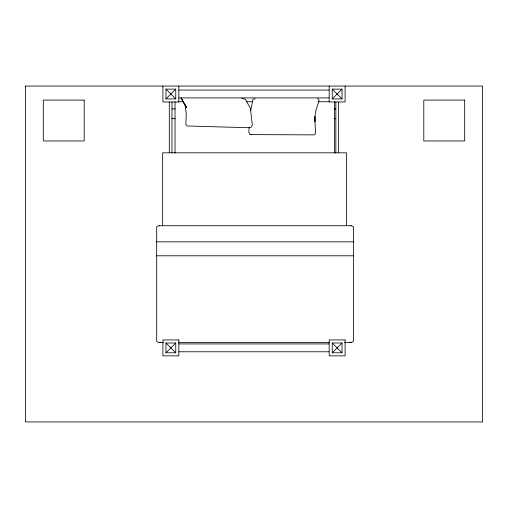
<?xml version="1.0" encoding="UTF-8"?>
<svg xmlns="http://www.w3.org/2000/svg" width="508" height="508" viewBox="0 0 508 508"><rect width="100%" height="100%" fill="white"/><g stroke="black" fill="none" stroke-linecap="round" stroke-linejoin="round"><path stroke-width="0.76" d="M249.187 127.07L248.806 132.499L250.254 134.614L251.676 134.607M250.711 110.82L252.94 99.333L255.086 98.812M165.97 98.92L175.762 89.129L165.97 89.129L165.97 98.92L175.762 98.92L175.762 89.129M332.238 98.92L342.03 89.129L332.238 89.129L332.238 98.92L342.03 98.92L342.03 89.129M165.97 352.787L175.762 342.995L175.762 352.787L165.97 352.787L165.97 342.995L175.762 342.995M332.238 352.787L342.03 342.995L332.238 342.995L332.238 352.787L342.03 352.787L342.03 342.995M160.547 342.214L158.667 342.519L156.68 341.249L156.68 226.803L157.391 226.219L159.15 225.73L351.085 225.73L353.549 226.803L353.549 341.249L351.568 342.519L344.443 342.557M350.622 225.762L351.085 225.73M250.254 134.614L314.325 134.868L315.62 133.642L314.725 116.408M178.924 90.049L329.076 90.049M178.924 97.904L329.076 97.904M178.194 101.733L182.937 101.733M246.202 101.733L252.514 101.733M318.008 101.733L329.051 101.733M171.977 108.896L175.139 108.896M334.27 108.896L335.851 108.896M171.977 118.688L175.139 118.688M334.27 118.688L335.851 118.688M156.68 241.827L353.549 241.827M156.68 255.797L353.549 255.797M159.15 342.557L163.576 342.557M178.765 342.557L329.286 342.557M178.924 343.922L329.076 343.922M178.924 351.777L329.076 351.777M159.15 225.73L159.614 225.762M351.085 342.557L349.682 342.214M241.884 98.355L245.447 99.352L250.438 108.445L252.305 125.171L250.984 127.349L249.18 127.743L187.02 125.971L185.864 124.447L186.233 113.633L185.268 105.931L181.108 97.942L186.785 107.772L181.305 98.368M332.238 89.129L342.03 98.92M165.97 89.129L175.762 98.92M332.238 342.995L342.03 352.787M165.97 342.995L175.762 352.787M317.659 98.489L319.087 100.139L315.373 112.465L314.903 121.615L314.693 116.326M346.5 225.641L346.5 152.819L162.668 152.819L162.668 225.641M345.091 86.062L345.091 101.981L329.178 101.981L329.178 86.062M338.512 102.089L338.512 152.806M335.851 102.089L335.851 152.806M334.575 101.733L334.575 153.175M178.822 86.062L178.822 101.981L162.909 101.981L162.909 86.062M175.031 101.733L175.031 153.175M171.977 102.089L171.977 152.806M169.31 102.089L169.31 152.806M25.4 86.062L25.4 421.938L482.6 421.938L482.6 86.062L25.4 86.062M84.201 100.082L43.313 100.082L43.313 140.97L84.201 140.97L84.201 100.082M464.687 100.082L423.799 100.082L423.799 140.97L464.687 140.97L464.687 100.082M178.822 339.935L162.909 339.935L162.909 355.848L178.822 355.848L178.822 339.935M345.091 339.935L329.178 339.935L329.178 355.848L345.091 355.848L345.091 339.935"/></g></svg>
